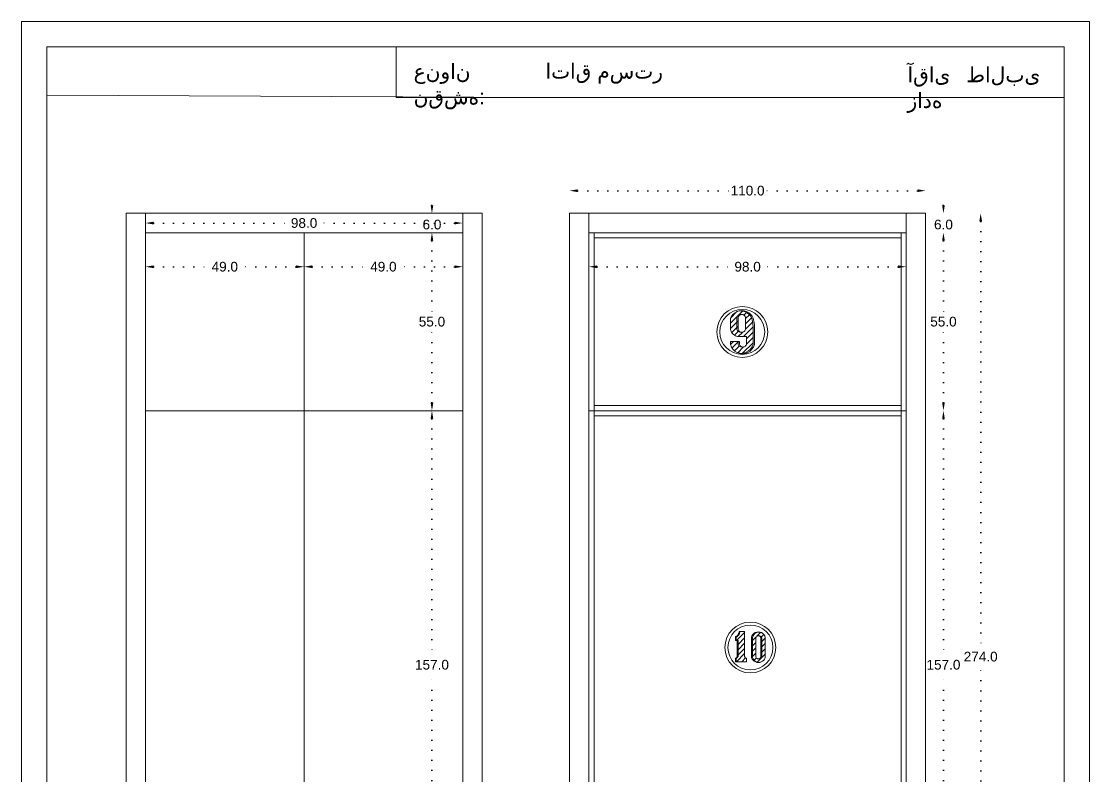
# Model space of a CAD drawing. Header units: centimetres. Extents: x 31 to 5445, y 74 to 2139.
# Drawn here: x 3373.7 to 3703.7, y 1843.5 to 2076.8 of the extents above; entities that cross this region are included whole.
import ezdxf

# ---------------------------------------------------------------- set-up
doc = ezdxf.new("R2010")
doc.units = ezdxf.units.CM
doc.header["$MEASUREMENT"] = 0
doc.linetypes.add('ACAD_ISO07W100', pattern=[3, 0, -3])
doc.styles.get("Standard").update_dxf_attribs({"font": 'arial.ttf'})
doc.dimstyles.get("Standard").update_dxf_attribs({"dimtxt": 3, "dimasz": 2.5, "dimexe": 0.18, "dimexo": 0.0625, "dimgap": 0.09, "dimtad": 0, "dimtih": 1, "dimtoh": 1, "dimdec": 1, "dimzin": 0, "dimdsep": 46, "dimtxsty": 'Standard', "dimcen": 0.09, "dimse1": 1, "dimse2": 1, "dimadec": 0, "dimazin": 0, "dimtfac": 1, "dimtdec": 1, "dimtofl": 0, "dimtmove": 0, "dimatfit": 3, "dimfxl": 1, "dimtolj": 1, "dimtzin": 0, "dimarcsym": 0})
pattern_1 = [(45, (3012.2739, 2429.2561), (-0.8148213, 0.8148213), [])]

# ---------------------------------------------------------------- blocks, each defined once
blk = doc.blocks.new('*D261')
at = {"color": 0, "linetype": 'ACAD_ISO07W100', "lineweight": -2, "transparency": 16777216}
for p, q in [((3500.5, 1954.02), (3500.5, 1879.64)), ((3500.5, 1802.02), (3500.5, 1876.39))]:
    blk.add_line(p, q, dxfattribs=at)
at = {"color": 0, "transparency": 16777216}
for points in [[(3500.08, 1954.02), (3500.92, 1954.02), (3500.5, 1956.52)], [(3500.08, 1802.02), (3500.92, 1802.02), (3500.5, 1799.52)]]:
    blk.add_solid(points, dxfattribs=at)
at = {"layer": 'Defpoints', "color": 0, "transparency": 16777216}
for p in [(3500.5, 1956.52), (3510, 1956.52), (3510, 1799.52)]:
    blk.add_point(p, dxfattribs=at)
at = {"color": 0, "lineweight": 20, "transparency": 16777216, "insert": (3500.5, 1878.02), "char_height": 3, "attachment_point": 5}
blk.add_mtext('\\A1;157.0', dxfattribs=at)
blk = doc.blocks.new('*D262')
at = {"color": 0, "linetype": 'ACAD_ISO07W100', "lineweight": -2, "transparency": 16777216}
for p, q in [((3500.5, 2009.02), (3500.5, 1985.64)), ((3500.5, 1959.02), (3500.5, 1982.39))]:
    blk.add_line(p, q, dxfattribs=at)
at = {"color": 0, "transparency": 16777216}
for points in [[(3500.08, 2009.02), (3500.92, 2009.02), (3500.5, 2011.52)], [(3500.08, 1959.02), (3500.92, 1959.02), (3500.5, 1956.52)]]:
    blk.add_solid(points, dxfattribs=at)
at = {"layer": 'Defpoints', "color": 0, "transparency": 16777216}
for p in [(3500.5, 2011.52), (3510, 2011.52), (3510, 1956.52)]:
    blk.add_point(p, dxfattribs=at)
at = {"color": 0, "lineweight": 20, "transparency": 16777216, "insert": (3500.5, 1984.02), "char_height": 3, "attachment_point": 5}
blk.add_mtext('\\A1;55.0', dxfattribs=at)
blk = doc.blocks.new('*D263')
at = {"color": 0, "linetype": 'ACAD_ISO07W100', "lineweight": -2, "transparency": 16777216}
for p, q in [((3500.5, 2020.02), (3500.5, 2022.52)), ((3500.5, 2009.02), (3500.5, 2006.52))]:
    blk.add_line(p, q, dxfattribs=at)
at = {"color": 0, "transparency": 16777216}
for points in [[(3500.08, 2020.02), (3500.92, 2020.02), (3500.5, 2017.52)], [(3500.08, 2009.02), (3500.92, 2009.02), (3500.5, 2011.52)]]:
    blk.add_solid(points, dxfattribs=at)
at = {"layer": 'Defpoints', "color": 0, "transparency": 16777216}
for p in [(3500.5, 2017.52), (3516, 2017.52), (3510, 2011.52)]:
    blk.add_point(p, dxfattribs=at)
at = {"color": 0, "lineweight": 20, "transparency": 16777216, "insert": (3500.5, 2014.02), "char_height": 3, "attachment_point": 5}
blk.add_mtext('\\A1;6.0', dxfattribs=at)
blk = doc.blocks.new('*D265')
at = {"color": 0, "linetype": 'ACAD_ISO07W100', "lineweight": -2, "transparency": 16777216}
for p, q in [((3414.5, 2001), (3432.46, 2001)), ((3458.5, 2001), (3440.54, 2001))]:
    blk.add_line(p, q, dxfattribs=at)
at = {"color": 0, "transparency": 16777216}
for points in [[(3414.5, 2001.42), (3414.5, 2000.58), (3412, 2001)], [(3458.5, 2001.42), (3458.5, 2000.58), (3461, 2001)]]:
    blk.add_solid(points, dxfattribs=at)
at = {"layer": 'Defpoints', "color": 0, "transparency": 16777216}
for p in [(3412, 2017.52), (3461, 2011.52), (3412, 2001)]:
    blk.add_point(p, dxfattribs=at)
at = {"color": 0, "lineweight": 20, "transparency": 16777216, "insert": (3436.5, 2001), "char_height": 3, "attachment_point": 5}
blk.add_mtext('\\A1;49.0', dxfattribs=at)
blk = doc.blocks.new('*D266')
at = {"color": 0, "linetype": 'ACAD_ISO07W100', "lineweight": -2, "transparency": 16777216}
for p, q in [((3463.5, 2001), (3481.46, 2001)), ((3507.5, 2001), (3489.54, 2001))]:
    blk.add_line(p, q, dxfattribs=at)
at = {"color": 0, "transparency": 16777216}
for points in [[(3463.5, 2001.42), (3463.5, 2000.58), (3461, 2001)], [(3507.5, 2001.42), (3507.5, 2000.58), (3510, 2001)]]:
    blk.add_solid(points, dxfattribs=at)
at = {"layer": 'Defpoints', "color": 0, "transparency": 16777216}
for p in [(3510, 2017.52), (3461, 2011.52), (3461, 2001)]:
    blk.add_point(p, dxfattribs=at)
at = {"color": 0, "lineweight": 20, "transparency": 16777216, "insert": (3485.5, 2001), "char_height": 3, "attachment_point": 5}
blk.add_mtext('\\A1;49.0', dxfattribs=at)
blk = doc.blocks.new('*D270')
at = {"color": 0, "linetype": 'ACAD_ISO07W100', "lineweight": -2, "transparency": 16777216}
for p, q in [((3658.5, 1954.02), (3658.5, 1879.64)), ((3658.5, 1802.02), (3658.5, 1876.39))]:
    blk.add_line(p, q, dxfattribs=at)
at = {"color": 0, "transparency": 16777216}
for points in [[(3658.08, 1954.02), (3658.92, 1954.02), (3658.5, 1956.52)], [(3658.08, 1802.02), (3658.92, 1802.02), (3658.5, 1799.52)]]:
    blk.add_solid(points, dxfattribs=at)
at = {"layer": 'Defpoints', "color": 0, "transparency": 16777216}
for p in [(3647, 1956.52), (3658.5, 1956.52), (3647, 1799.52)]:
    blk.add_point(p, dxfattribs=at)
at = {"color": 0, "lineweight": 20, "transparency": 16777216, "insert": (3658.5, 1878.02), "char_height": 3, "attachment_point": 5}
blk.add_mtext('\\A1;157.0', dxfattribs=at)
blk = doc.blocks.new('*D271')
at = {"color": 0, "linetype": 'ACAD_ISO07W100', "lineweight": -2, "transparency": 16777216}
for p, q in [((3658.5, 2009.02), (3658.5, 1985.64)), ((3658.5, 1959.02), (3658.5, 1982.39))]:
    blk.add_line(p, q, dxfattribs=at)
at = {"color": 0, "transparency": 16777216}
for points in [[(3658.08, 2009.02), (3658.92, 2009.02), (3658.5, 2011.52)], [(3658.08, 1959.02), (3658.92, 1959.02), (3658.5, 1956.52)]]:
    blk.add_solid(points, dxfattribs=at)
at = {"layer": 'Defpoints', "color": 0, "transparency": 16777216}
for p in [(3647, 2011.52), (3658.5, 2011.52), (3647, 1956.52)]:
    blk.add_point(p, dxfattribs=at)
at = {"color": 0, "lineweight": 20, "transparency": 16777216, "insert": (3658.5, 1984.02), "char_height": 3, "attachment_point": 5}
blk.add_mtext('\\A1;55.0', dxfattribs=at)
blk = doc.blocks.new('*D272')
at = {"color": 0, "linetype": 'ACAD_ISO07W100', "lineweight": -2, "transparency": 16777216}
for p, q in [((3658.5, 2020.02), (3658.5, 2022.52)), ((3658.5, 2009.02), (3658.5, 2006.52))]:
    blk.add_line(p, q, dxfattribs=at)
at = {"color": 0, "transparency": 16777216}
for points in [[(3658.08, 2020.02), (3658.92, 2020.02), (3658.5, 2017.52)], [(3658.08, 2009.02), (3658.92, 2009.02), (3658.5, 2011.52)]]:
    blk.add_solid(points, dxfattribs=at)
at = {"layer": 'Defpoints', "color": 0, "transparency": 16777216}
for p in [(3653, 2017.52), (3658.5, 2017.52), (3647, 2011.52)]:
    blk.add_point(p, dxfattribs=at)
at = {"color": 0, "lineweight": 20, "transparency": 16777216, "insert": (3658.5, 2014.02), "char_height": 3, "attachment_point": 5}
blk.add_mtext('\\A1;6.0', dxfattribs=at)
blk = doc.blocks.new('*D275')
at = {"color": 0, "linetype": 'ACAD_ISO07W100', "lineweight": -2, "transparency": 16777216}
for p, q in [((3551.5, 2001), (3594.02, 2001)), ((3644.5, 2001), (3601.98, 2001))]:
    blk.add_line(p, q, dxfattribs=at)
at = {"color": 0, "transparency": 16777216}
for points in [[(3551.5, 2001.42), (3551.5, 2000.58), (3549, 2001)], [(3644.5, 2001.42), (3644.5, 2000.58), (3647, 2001)]]:
    blk.add_solid(points, dxfattribs=at)
at = {"layer": 'Defpoints', "color": 0, "transparency": 16777216}
for p in [(3647, 2017.52), (3549, 2011.52), (3647, 2001)]:
    blk.add_point(p, dxfattribs=at)
at = {"color": 0, "lineweight": 20, "transparency": 16777216, "insert": (3598, 2001), "char_height": 3, "attachment_point": 5}
blk.add_mtext('\\A1;98.0', dxfattribs=at)
blk = doc.blocks.new('*D283')
at = {"color": 0, "linetype": 'ACAD_ISO07W100', "lineweight": -2, "transparency": 16777216}
for p, q in [((3670, 2015.02), (3670, 1882.14)), ((3670, 1746.02), (3670, 1878.89))]:
    blk.add_line(p, q, dxfattribs=at)
at = {"color": 0, "transparency": 16777216}
for points in [[(3669.58, 2015.02), (3670.42, 2015.02), (3670, 2017.52)], [(3669.58, 1746.02), (3670.42, 1746.02), (3670, 1743.52)]]:
    blk.add_solid(points, dxfattribs=at)
at = {"layer": 'Defpoints', "color": 0, "transparency": 16777216}
for p in [(3653, 2017.52), (3670, 2017.52), (3653, 1743.52)]:
    blk.add_point(p, dxfattribs=at)
at = {"color": 0, "lineweight": 20, "transparency": 16777216, "insert": (3670, 1880.52), "char_height": 3, "attachment_point": 5}
blk.add_mtext('\\A1;274.0', dxfattribs=at)
blk = doc.blocks.new('*D284')
at = {"color": 0, "linetype": 'ACAD_ISO07W100', "lineweight": -2, "transparency": 16777216}
for p, q in [((3545.5, 2024.5), (3592.99, 2024.5)), ((3650.5, 2024.5), (3603.01, 2024.5))]:
    blk.add_line(p, q, dxfattribs=at)
at = {"color": 0, "transparency": 16777216}
for points in [[(3545.5, 2024.92), (3545.5, 2024.08), (3543, 2024.5)], [(3650.5, 2024.92), (3650.5, 2024.08), (3653, 2024.5)]]:
    blk.add_solid(points, dxfattribs=at)
at = {"layer": 'Defpoints', "color": 0, "transparency": 16777216}
for p in [(3653, 2024.5), (3543, 2017.52), (3653, 2017.52)]:
    blk.add_point(p, dxfattribs=at)
at = {"color": 0, "lineweight": 20, "transparency": 16777216, "insert": (3598, 2024.5), "char_height": 3, "attachment_point": 5}
blk.add_mtext('\\A1;110.0', dxfattribs=at)
blk = doc.blocks.new('*D368')
at = {"color": 0, "linetype": 'ACAD_ISO07W100', "lineweight": -2, "transparency": 16777216}
for p, q in [((3414.5, 2014.5), (3457.02, 2014.5)), ((3507.5, 2014.5), (3464.98, 2014.5))]:
    blk.add_line(p, q, dxfattribs=at)
at = {"color": 0, "transparency": 16777216}
for points in [[(3414.5, 2014.92), (3414.5, 2014.08), (3412, 2014.5)], [(3507.5, 2014.92), (3507.5, 2014.08), (3510, 2014.5)]]:
    blk.add_solid(points, dxfattribs=at)
at = {"layer": 'Defpoints', "color": 0, "transparency": 16777216}
for p in [(3510, 2014.5), (3412, 2011.52), (3510, 2011.52)]:
    blk.add_point(p, dxfattribs=at)
at = {"color": 0, "transparency": 16777216, "insert": (3461, 2014.5), "char_height": 3, "attachment_point": 5}
blk.add_mtext('\\A1;98.0', dxfattribs=at)

msp = doc.modelspace()

# ---------------------------------------------------------------- hatches: boundary and pattern name
at = {"lineweight": 20}
h = msp.add_hatch(dxfattribs=at)
h.set_pattern_fill('ANSI31', color=256, scale=9.218651)
h.set_pattern_definition([(45, (2991.6462, 2526.4942), (-0.8148213, 0.8148213), [])])
h.paths.add_polyline_path([(3599.68, 1980.79), (3599.69, 1980.96), (3599.7, 1981.39), (3599.71, 1981.82), (3599.7, 1982.25), (3599.68, 1982.68), (3599.64, 1983.18), (3599.59, 1983.66), (3599.51, 1984.12), (3599.42, 1984.59), (3599.3, 1985.05), (3598.95, 1985.7), (3598.48, 1986.27), (3597.91, 1986.74), (3597.26, 1987.08), (3596.55, 1987.3), (3595.81, 1987.37), (3595.37, 1987.33), (3594.77, 1987.14), (3594.11, 1986.79), (3593.53, 1986.32), (3593.06, 1985.74), (3592.7, 1985.09), (3592.7, 1981.65), (3592.79, 1981.34), (3592.91, 1981.05), (3593.06, 1980.76), (3593.24, 1980.5), (3593.46, 1980.26), (3593.69, 1980.04), (3593.96, 1979.86), (3594.24, 1979.7), (3594.53, 1979.58), (3594.84, 1979.49), (3595.16, 1979.43), (3595.21, 1979.43), (3597.2, 1979.43), (3597.63, 1979.41), (3597.63, 1976.97), (3597.53, 1976.75), (3597.39, 1976.56), (3597.22, 1976.4), (3597.01, 1976.29), (3596.79, 1976.21), (3596.55, 1976.19), (3596.32, 1976.21), (3595.91, 1976.26), (3595.68, 1976.33), (3595.48, 1976.45), (3595.31, 1976.61), (3595.17, 1976.79), (3595.07, 1977.01), (3595.07, 1977.95), (3592.7, 1977.95), (3592.7, 1976.97), (3593.01, 1976.19), (3593.48, 1975.5), (3594.08, 1974.92), (3594.79, 1974.49), (3595.49, 1974.26), (3596, 1974.2), (3596.83, 1974.29), (3597.61, 1974.56), (3598.32, 1974.98), (3598.92, 1975.55), (3599.38, 1976.24), (3599.68, 1977.01)])
h.paths.add_polyline_path([(3597.13, 1981.2), (3596.95, 1981.03), (3596.72, 1980.89), (3596.48, 1980.81), (3596.22, 1980.78), (3595.97, 1980.81), (3595.72, 1980.89), (3595.5, 1981.03), (3595.31, 1981.2), (3595.17, 1981.41), (3595.07, 1981.65), (3595.07, 1985.09), (3595.11, 1985.39), (3595.22, 1985.66), (3595.41, 1985.9), (3595.65, 1986.09), (3595.92, 1986.2), (3596.22, 1986.24), (3596.52, 1986.2), (3596.8, 1986.09), (3597.04, 1985.9), (3597.22, 1985.66), (3597.34, 1985.39), (3597.38, 1985.09), (3597.38, 1981.65), (3597.28, 1981.41)], flags=16)
h = msp.add_hatch(dxfattribs=at)
h.set_pattern_fill('ANSI31', color=256, scale=9.218651)
h.set_pattern_definition(pattern_1)
h.paths.add_polyline_path([(3597.49, 1880.06), (3597.42, 1880.09), (3597.35, 1880.13), (3597.29, 1880.18), (3597.24, 1880.24), (3597.19, 1880.3), (3597.15, 1880.37), (3597.12, 1880.44), (3597.1, 1880.51), (3597.08, 1880.59), (3597.08, 1880.66), (3597.08, 1888.3), (3595.64, 1888.3), (3595.62, 1888.12), (3595.59, 1887.95), (3595.54, 1887.78), (3595.47, 1887.61), (3595.39, 1887.45), (3595.29, 1887.3), (3595.19, 1887.15), (3595.07, 1887.02), (3594.94, 1886.89), (3594.8, 1886.78), (3594.65, 1886.68), (3594.49, 1886.6), (3594.49, 1885.51), (3594.8, 1885.51), (3595.04, 1885.5), (3595.04, 1880.69), (3595.03, 1880.62), (3595.01, 1880.55), (3594.98, 1880.48), (3594.95, 1880.41), (3594.91, 1880.34), (3594.87, 1880.29), (3594.81, 1880.23), (3594.76, 1880.18), (3594.7, 1880.14), (3594.63, 1880.11), (3594.56, 1880.08), (3594.49, 1880.06), (3594.49, 1878.96), (3597.63, 1878.96), (3597.63, 1880.02), (3597.56, 1880.04)])
h = msp.add_hatch(dxfattribs=at)
h.set_pattern_fill('ANSI31', color=256, scale=9.218651)
h.set_pattern_definition(pattern_1)
h.paths.add_polyline_path([(3599.5, 1886.47), (3599.5, 1880.24), (3599.7, 1879.83), (3599.98, 1879.47), (3600.33, 1879.17), (3600.73, 1878.95), (3601.16, 1878.82), (3601.61, 1878.77), (3601.86, 1878.8), (3602.22, 1878.91), (3602.62, 1879.13), (3602.97, 1879.43), (3603.25, 1879.79), (3603.46, 1880.21), (3603.46, 1886.5), (3603.29, 1886.95), (3603.02, 1887.36), (3602.68, 1887.7), (3602.26, 1887.95), (3601.86, 1888.09), (3601.61, 1888.12), (3601.14, 1888.06), (3600.68, 1887.91), (3600.27, 1887.66), (3599.93, 1887.32), (3599.67, 1886.92)])
h.paths.add_polyline_path([(3602.14, 1880.27), (3601.44, 1879.74), (3600.58, 1880.1), (3600.5, 1880.67), (3600.5, 1886.59), (3601.2, 1887.12), (3601.52, 1886.99), (3601.89, 1886.95), (3602.14, 1886.33)], flags=16)

# ---------------------------------------------------------------- linework, layer by layer
for p, q in [((3535.52, 2053.24), (3381.52, 2053.98)), ((3516, 2017.52), (3406, 2017.52)), ((3406, 2017.52), (3406, 1743.52)), ((3412, 2017.52), (3412, 1743.52)), ((3510, 2017.52), (3510, 1743.52)), ((3516, 2017.52), (3516, 1743.52)), ((3653, 2017.52), (3543, 2017.52)), ((3543, 2017.52), (3543, 1743.52)), ((3549, 2017.52), (3549, 1743.52)), ((3647, 2017.52), (3647, 1743.52)), ((3653, 2017.52), (3653, 1743.52)), ((3510, 2011.52), (3412, 2011.52)), ((3461, 2011.52), (3461, 1749.52)), ((3647, 2011.52), (3549, 2011.52)), ((3550.6, 2011.52), (3550.6, 1743.52)), ((3645.4, 2009.92), (3550.6, 2009.92)), ((3645.4, 2011.52), (3645.4, 1743.52)), ((3645.4, 1958.12), (3550.6, 1958.12)), ((3510, 1956.52), (3412, 1956.52)), ((3647, 1956.52), (3549, 1956.52)), ((3645.4, 1954.92), (3550.6, 1954.92)), ((3594.49, 1886.6), (3594.49, 1885.51)), ((3594.49, 1878.96), (3597.63, 1878.96))]:
    msp.add_line(p, q, dxfattribs=at)
for points in [[(3373.67, 2076.81), (3373.67, 1610.11), (3703.66, 1610.11), (3703.66, 2076.81)], [(3381.52, 2068.96), (3381.52, 1625.48), (3695.8, 1625.48), (3695.8, 2068.96)], [(3489.43, 2053.24), (3695.8, 2053.24), (3695.8, 2068.96), (3489.43, 2068.96)], [(3596.55, 1974.13), (3596.55, 1974.15), (3596.42, 1974.13)], [(3602.97, 1879.43), (3602.62, 1879.13), (3602.22, 1878.91), (3601.86, 1878.8), (3601.78, 1878.77), (3601.32, 1878.72), (3600.86, 1878.77), (3600.42, 1878.91), (3600.02, 1879.13), (3599.67, 1879.43), (3599.39, 1879.79), (3599.19, 1880.21), (3599.19, 1886.5), (3599.36, 1886.95), (3599.62, 1887.36), (3599.97, 1887.7), (3600.38, 1887.95), (3600.84, 1888.11), (3601.32, 1888.16), (3601.8, 1888.11), (3601.86, 1888.09), (3602.26, 1887.95), (3602.68, 1887.7), (3603.02, 1887.36), (3603.29, 1886.95), (3603.46, 1886.5), (3603.46, 1880.21), (3603.25, 1879.79)]]:
    msp.add_lwpolyline(points, close=True, dxfattribs=at)
for points in [[(3594.77, 1987.14), (3594.11, 1986.79), (3593.53, 1986.32), (3593.06, 1985.74), (3592.7, 1985.09), (3592.7, 1981.65), (3592.79, 1981.34), (3592.91, 1981.05), (3593.06, 1980.76), (3593.24, 1980.5), (3593.46, 1980.26), (3593.69, 1980.04), (3593.96, 1979.86), (3594.24, 1979.7), (3594.53, 1979.58), (3594.84, 1979.49), (3595.16, 1979.43), (3595.21, 1979.43), (3595.48, 1979.41), (3597.63, 1979.41)], [(3594.77, 1987.14), (3595.37, 1987.33), (3595.48, 1987.36), (3596.22, 1987.43), (3596.97, 1987.36), (3597.68, 1987.14), (3598.34, 1986.79), (3598.92, 1986.32), (3599.39, 1985.74), (3599.74, 1985.09), (3599.86, 1984.62), (3599.96, 1984.15), (3600.04, 1983.68), (3600.09, 1983.21), (3600.13, 1982.7), (3600.15, 1982.26), (3600.15, 1981.83), (3600.15, 1981.39), (3600.14, 1980.96), (3600.13, 1980.78), (3600.13, 1976.97), (3599.82, 1976.19), (3599.36, 1975.5), (3598.75, 1974.92), (3598.04, 1974.49), (3597.25, 1974.22), (3596.55, 1974.15)], [(3595.49, 1974.26), (3596, 1974.2), (3596.83, 1974.29), (3597.61, 1974.56), (3598.32, 1974.98), (3598.92, 1975.55), (3599.38, 1976.24), (3599.68, 1977.01), (3599.68, 1980.79), (3599.69, 1980.96), (3599.7, 1981.39), (3599.71, 1981.82), (3599.7, 1982.25), (3599.68, 1982.68), (3599.64, 1983.18), (3599.59, 1983.66), (3599.51, 1984.12), (3599.42, 1984.59), (3599.3, 1985.05), (3598.95, 1985.7), (3598.48, 1986.27), (3597.91, 1986.74), (3597.26, 1987.08), (3596.55, 1987.3), (3595.81, 1987.37), (3595.37, 1987.33)], [(3595.81, 1986.19), (3595.52, 1986.15), (3595.24, 1986.04), (3595, 1985.86), (3594.82, 1985.62), (3594.71, 1985.34), (3594.67, 1985.05), (3594.67, 1981.65), (3594.77, 1981.41), (3594.91, 1981.2), (3595.1, 1981.02), (3595.32, 1980.89), (3595.56, 1980.81), (3595.81, 1980.79), (3596.22, 1980.78), (3596.48, 1980.81), (3596.72, 1980.89), (3596.95, 1981.03), (3597.13, 1981.2), (3597.28, 1981.41), (3597.38, 1981.65), (3597.38, 1985.09)], [(3597.38, 1985.09), (3597.34, 1985.39), (3597.22, 1985.66), (3597.04, 1985.9), (3596.8, 1986.09), (3596.52, 1986.2), (3596.22, 1986.24), (3595.92, 1986.2), (3595.65, 1986.09), (3595.41, 1985.9), (3595.22, 1985.66), (3595.11, 1985.39), (3595.07, 1985.09), (3595.07, 1981.65), (3595.17, 1981.41), (3595.31, 1981.2), (3595.5, 1981.03), (3595.72, 1980.89), (3595.97, 1980.81), (3596.22, 1980.78)], [(3596.42, 1974.13), (3595.59, 1974.22), (3595.49, 1974.26), (3594.79, 1974.49), (3594.08, 1974.92), (3593.48, 1975.5), (3593.01, 1976.19), (3592.7, 1976.97), (3592.7, 1977.95), (3595.07, 1977.95), (3595.48, 1977.95), (3595.48, 1976.97), (3595.57, 1976.75), (3595.71, 1976.56), (3595.89, 1976.4), (3596.09, 1976.29), (3596.32, 1976.21)], [(3596.55, 1976.19), (3596.32, 1976.21), (3595.91, 1976.26), (3595.68, 1976.33), (3595.48, 1976.45), (3595.31, 1976.61), (3595.17, 1976.79), (3595.07, 1977.01), (3595.07, 1977.95)], [(3596.55, 1976.19), (3596.79, 1976.21), (3597.01, 1976.29), (3597.22, 1976.4), (3597.39, 1976.56), (3597.53, 1976.75), (3597.63, 1976.97), (3597.63, 1979.41), (3597.2, 1979.43), (3595.21, 1979.43)], [(3594.24, 1878.91), (3597.63, 1878.91), (3597.63, 1878.96), (3597.63, 1880.02), (3597.56, 1880.04), (3597.49, 1880.06), (3597.42, 1880.09), (3597.35, 1880.13), (3597.29, 1880.18), (3597.24, 1880.24), (3597.19, 1880.3), (3597.15, 1880.37), (3597.12, 1880.44), (3597.1, 1880.51), (3597.08, 1880.59), (3597.08, 1880.66), (3597.08, 1888.3), (3597.08, 1888.35), (3595.41, 1888.35), (3595.39, 1888.17), (3595.35, 1887.99), (3595.3, 1887.82), (3595.24, 1887.65), (3595.15, 1887.49), (3595.06, 1887.33), (3594.95, 1887.18), (3594.83, 1887.05), (3594.7, 1886.92), (3594.56, 1886.81), (3594.4, 1886.71), (3594.24, 1886.62), (3594.24, 1885.51), (3594.49, 1885.51), (3594.8, 1885.51), (3594.8, 1880.66), (3594.79, 1880.59), (3594.77, 1880.51), (3594.75, 1880.44), (3594.71, 1880.37), (3594.67, 1880.31), (3594.63, 1880.25), (3594.58, 1880.2), (3594.52, 1880.15), (3594.45, 1880.11), (3594.39, 1880.07), (3594.32, 1880.04), (3594.24, 1880.02), (3594.24, 1878.91), (3594.49, 1878.96), (3594.49, 1880.06), (3594.56, 1880.08), (3594.63, 1880.11), (3594.7, 1880.14), (3594.76, 1880.18), (3594.81, 1880.23), (3594.87, 1880.29), (3594.91, 1880.34), (3594.95, 1880.41), (3594.98, 1880.48), (3595.01, 1880.55), (3595.03, 1880.62), (3595.04, 1880.69), (3595.04, 1885.5), (3594.8, 1885.51)], [(3594.24, 1886.62), (3594.49, 1886.6), (3594.65, 1886.68), (3594.8, 1886.78), (3594.94, 1886.89), (3595.07, 1887.02), (3595.19, 1887.15), (3595.29, 1887.3), (3595.39, 1887.45), (3595.47, 1887.61), (3595.54, 1887.78), (3595.59, 1887.95), (3595.62, 1888.12), (3595.64, 1888.3)], [(3595.41, 1888.35), (3595.64, 1888.3), (3597.08, 1888.3)], [(3601.86, 1878.8), (3601.61, 1878.77), (3601.16, 1878.82), (3600.73, 1878.95), (3600.33, 1879.17), (3599.98, 1879.47), (3599.7, 1879.83), (3599.5, 1880.24), (3599.5, 1886.47), (3599.67, 1886.92), (3599.93, 1887.32), (3600.27, 1887.66), (3600.68, 1887.91), (3601.14, 1888.06), (3601.61, 1888.12), (3601.86, 1888.09)], [(3601.61, 1879.88), (3601.82, 1879.91), (3602.02, 1879.99), (3602.19, 1880.12), (3602.32, 1880.29), (3602.4, 1880.49), (3602.43, 1880.7), (3602.43, 1886.16), (3602.4, 1886.37), (3602.32, 1886.57), (3602.19, 1886.74), (3602.02, 1886.87), (3601.82, 1886.95), (3601.61, 1886.98), (3601.32, 1887.01), (3601.11, 1886.98), (3600.91, 1886.9), (3600.74, 1886.77), (3600.61, 1886.6), (3600.53, 1886.4), (3600.5, 1886.19), (3600.5, 1880.67)], [(3600.5, 1880.67), (3600.53, 1880.45), (3600.61, 1880.26), (3600.74, 1880.09), (3600.91, 1879.96), (3601.11, 1879.88), (3601.32, 1879.85), (3601.53, 1879.88), (3601.73, 1879.96), (3601.9, 1880.09), (3602.03, 1880.26), (3602.11, 1880.45), (3602.14, 1880.67), (3602.14, 1886.19), (3602.11, 1886.4), (3602.03, 1886.6), (3601.9, 1886.77), (3601.73, 1886.9), (3601.53, 1886.98), (3601.32, 1887.01)]]:
    msp.add_lwpolyline(points, dxfattribs=at)
for centre, radius in [((3596.36, 1980.86), 7.86), ((3596.36, 1980.86), 6.94), ((3598.86, 1883.36), 7.86), ((3598.86, 1883.36), 6.94)]:
    msp.add_circle(centre, radius, dxfattribs=at)

# ---------------------------------------------------------------- texts
at = {"lineweight": 20, "attachment_point": 1}
for s, width, gutter_width, heights, insert, char_height in [('{\\fArial|b0|i0|c178|p34;عنوان نقشه}:', 34.9721, 213.7, [0], (3494.84, 2063.76), 4.7142), ('{\\fArial|b0|i0|c178|p34;اتاق مستر}', 40.8617, 213.7, [0], (3535.6, 2063.83), 4.7142), ('\\pxqj;{\\fArial|b0|i0|c178|p34;آقای طالبی زاده}', 40.9241, 215.43, [10.02], (3647.38, 2062.76), 4.7524)]:
    msp.add_mtext_dynamic_manual_height_columns(s, width=width, gutter_width=gutter_width, heights=heights, dxfattribs=dict(at, insert=insert, char_height=char_height))

# ---------------------------------------------------------------- dimensions: what is measured, and where the dimension line sits
at = {"lineweight": 20}
for base, p1, p2, picture, middle in [((3653, 2024.5), (3543, 2017.52), (3653, 2017.52), '*D284', (3598, 2024.5)), ((3412, 2001), (3461, 2011.52), (3412, 2017.52), '*D265', (3436.5, 2001)), ((3461, 2001), (3510, 2017.52), (3461, 2011.52), '*D266', (3485.5, 2001)), ((3647, 2001), (3549, 2011.52), (3647, 2017.52), '*D275', (3598, 2001))]:
    dim = msp.add_linear_dim(base=base, p1=p1, p2=p2, dimstyle='Standard', dxfattribs=at)
    dim.commit()
    dim.dimension.update_dxf_attribs({"geometry": picture, "text_midpoint": middle})
for base, p1, p2, picture, middle in [((3500.5, 2017.52), (3510, 2011.52), (3516, 2017.52), '*D263', (3500.5, 2014.02)), ((3658.5, 2017.52), (3647, 2011.52), (3653, 2017.52), '*D272', (3658.5, 2014.02))]:
    dim = msp.add_linear_dim(base=base, p1=p1, p2=p2, angle=270, dimstyle='Standard', dxfattribs=at)
    dim.commit()
    dim.dimension.update_dxf_attribs({"geometry": picture, "text_midpoint": middle, "dimtype": 160})
dim = msp.add_linear_dim(base=(3510, 2014.5), p1=(3412, 2011.52), p2=(3510, 2011.52), dimstyle='Standard')
dim.commit()
dim.dimension.update_dxf_attribs({"geometry": '*D368', "text_midpoint": (3461, 2014.5)})
for base, p1, p2, picture, middle in [((3670, 2017.52), (3653, 1743.52), (3653, 2017.52), '*D283', (3670, 1880.52)), ((3500.5, 2011.52), (3510, 1956.52), (3510, 2011.52), '*D262', (3500.5, 1984.02)), ((3658.5, 2011.52), (3647, 1956.52), (3647, 2011.52), '*D271', (3658.5, 1984.02)), ((3500.5, 1956.52), (3510, 1799.52), (3510, 1956.52), '*D261', (3500.5, 1878.02)), ((3658.5, 1956.52), (3647, 1799.52), (3647, 1956.52), '*D270', (3658.5, 1878.02))]:
    dim = msp.add_linear_dim(base=base, p1=p1, p2=p2, angle=270, dimstyle='Standard', dxfattribs=at)
    dim.commit()
    dim.dimension.update_dxf_attribs({"geometry": picture, "text_midpoint": middle})

doc.saveas('drawing.dxf')
